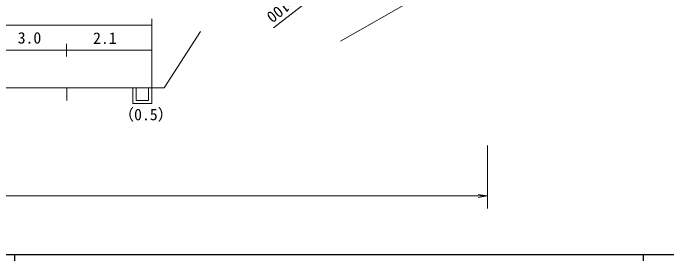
# Model space of a CAD drawing. Units: millimetres, scale not verified. Extents: x 40000 to 680000, y 20000 to 380000.
# Drawn here: x 267755 to 371804, y 204000 to 243428 of the extents above; entities that cross this region are included whole.
import ezdxf
from ezdxf.enums import TextEntityAlignment as Align

# ---------------------------------------------------------------- set-up
doc = ezdxf.new("R2010")
doc.units = ezdxf.units.MM
doc.header["$LTSCALE"] = 1000
for name, color, linetype, lineweight in [('M-BMK-SRVR', 3, 'Continuous', 13), ('M-STR-HTXT', 7, 'Continuous', 13), ('M-STR-STR3', 7, 'Continuous', 13), ('M-TTL-BAND', 7, 'Continuous', 25), ('M-TTL-TXT', 7, 'Continuous', 13)]:
    doc.layers.add(name, color=color, linetype=linetype, lineweight=lineweight)
doc.styles.add('ＭＳ ゴシック', font='')
doc.styles.get('ＭＳ ゴシック').set_extended_font_data('MS Gothic')

# ---------------------------------------------------------------- blocks, each defined once
blk = doc.blocks.new('open_arrow')
at = {"color": 0, "linetype": 'Continuous', "lineweight": -2}
blk.add_lwpolyline([(7.5, 1.25), (0, 0), (7.5, -1.25)], dxfattribs=at)

msp = doc.modelspace()

# ---------------------------------------------------------------- linework, layer by layer
at = {"layer": 'M-BMK-SRVR'}
msp.add_line((319850, 238976), (378773, 272782), dxfattribs=at)
at = {"layer": 'M-STR-HTXT'}
for p, q in [((289822, 229034), (289822, 242521)), ((289822, 241521), (229076, 241521)), ((291822, 231534), (297570, 240522)), ((276246, 238521), (276246, 236521)), ((289822, 237521), (229076, 237521)), ((279322, 231534), (229076, 231534)), ((276322, 231534), (276322, 229534)), ((289322, 231534), (279322, 231534)), ((286822, 231534), (286822, 229034)), ((287322, 229534), (287322, 231534)), ((289822, 231534), (289322, 231534)), ((289322, 231534), (289322, 229534)), ((289822, 231534), (291822, 231534)), ((286822, 229034), (289822, 229034)), ((289322, 229534), (287322, 229534))]:
    msp.add_line(p, q, dxfattribs=at)
at = {"layer": 'M-STR-STR3'}
for p, q in [((343236, 222338), (343236, 212338)), ((181556, 214338), (343236, 214338))]:
    msp.add_line(p, q, dxfattribs=at)
at = {"layer": 'M-TTL-BAND'}
for p, q in [((40000, 205000), (579000, 205000)), ((268000, 205000), (268000, 204000)), ((368000, 205000), (368000, 204000))]:
    msp.add_line(p, q, dxfattribs=at)
at = {"layer": 'M-TTL-TXT'}
msp.add_line((340262, 265267), (309206, 241076), dxfattribs=at)

# ---------------------------------------------------------------- block references
at = {"layer": 'M-STR-STR3', "xscale": 193, "yscale": 193, "rotation": 180}
msp.add_blockref('open_arrow', (343236, 214338), dxfattribs=at)

# ---------------------------------------------------------------- texts
at = {"layer": 'M-STR-HTXT', "style": 'ＭＳ ゴシック'}
for s, p in [('3.0', (268496, 238021)), ('2.1', (280488, 237977)), ('（0.5）', (284518, 225823))]:
    msp.add_text(s, height=1833, dxfattribs=at).set_placement(p, align=Align.BOTTOM_LEFT)
at = {"layer": 'M-TTL-TXT', "style": 'ＭＳ ゴシック'}
msp.add_text('R=100', height=1833, rotation=217.794, dxfattribs=at).set_placement((313398, 246270), align=Align.MIDDLE_LEFT)

doc.saveas('drawing.dxf')
